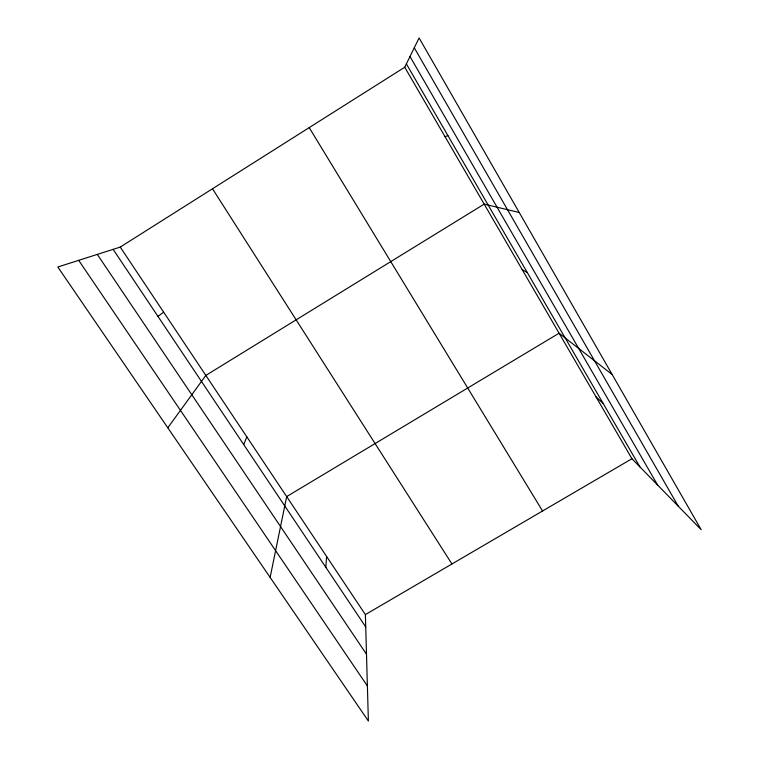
<?xml version="1.0" encoding="UTF-8"?>
<svg xmlns="http://www.w3.org/2000/svg" width="759" height="759" viewBox="0 0 759 759"><rect width="100%" height="100%" fill="white"/><g stroke="black" fill="none" stroke-linecap="round" stroke-linejoin="round"><path stroke-width="1.14" d="M325.839 567.334L326.588 556.432M270.128 577.409L286.674 496.595L559.089 333.21L612.152 374.5M243.724 444.584L246.827 436.861M404.737 67.228L419.101 37.95L701.183 529.706L631.934 458.73L404.737 67.228L120.245 247.083L57.817 266.997L368.381 721.05L365.383 614.6L120.245 247.083M167.796 427.791L205.841 375.411L484.185 204.124L519.213 212.482M157.957 316.37L163.659 312.177M365.383 614.6L631.934 458.73M445.049 136.696L447.905 135.576M522.183 269.597L527.258 272.509M596.043 396.881L603.12 403.409M78.689 260.337L367.394 685.975M97.313 254.398L366.502 654.239M113.119 249.35L365.734 626.972M212.492 188.763L451.947 563.984M309.207 127.616L542.562 510.997M406.369 63.908L639.941 466.937M409.993 56.527L657.617 485.058M414.272 47.789L678.271 506.225"/></g></svg>
